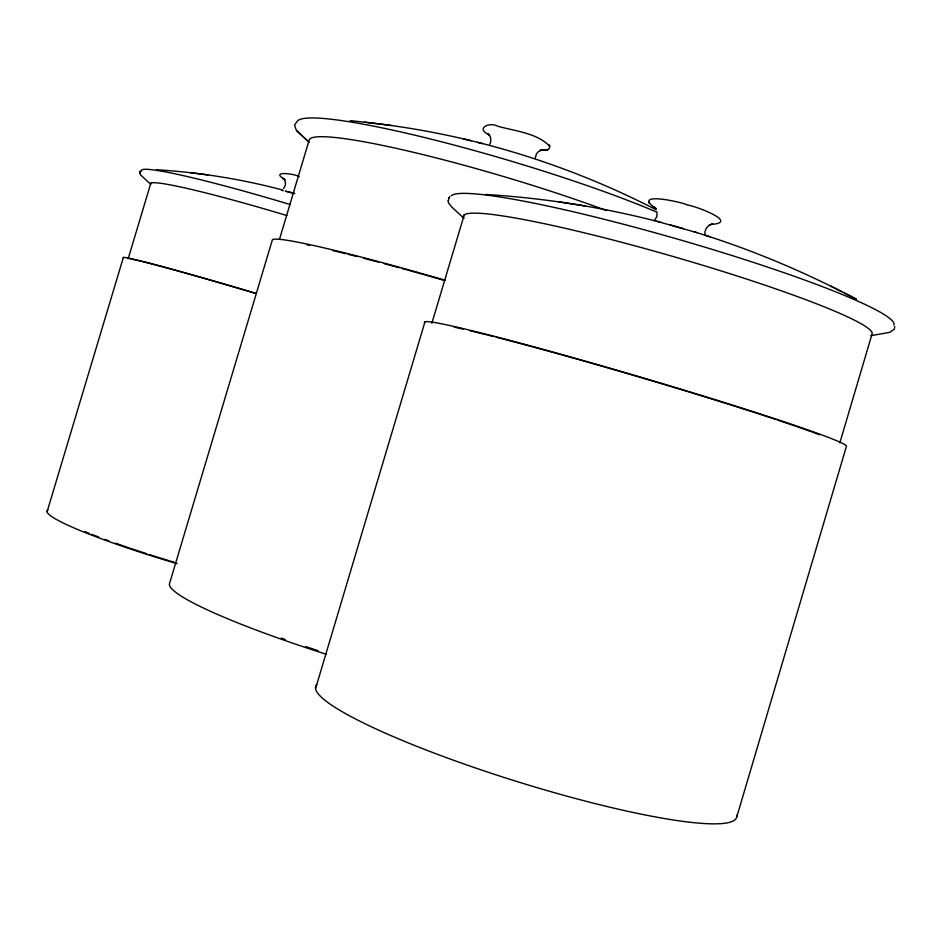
<?xml version="1.0" encoding="UTF-8"?>
<svg xmlns="http://www.w3.org/2000/svg" width="942" height="942" viewBox="0 0 942 942"><rect width="100%" height="100%" fill="white"/><g stroke="black" fill="none" stroke-linecap="round" stroke-linejoin="round"><path stroke-width="1.41" d="M286.957 215.565A146.245 9.067 16.9 0 0 150.696 184.349L140.582 174.882L139.922 173.128M139.969 172.092L140.193 170.949M448.31 200.67L448.486 202.836L451.842 207.087L464.017 218.391M139.922 173.516L139.969 171.691M535.292 158.009L536.422 153.935L537.858 152.121L541.827 149.86L540.025 150.284L543.369 149.86L540.496 150.002M655.832 208.547C630.186 190.684 683.374 202.236 687.801 205.144C692.158 204.944 740.282 222.194 711.787 224.361M448.828 198.385L449.84 196.431M448.204 201.211L448.934 197.844M839.817 442.905L872.033 334.057A212.68 19.158 16.1 0 0 667.101 254.776A212.68 19.158 16.1 0 0 463.523 217.072M736.632 817.409L846.422 446.343A219.969 8.207 16.4 0 0 631.47 374.445A219.969 8.207 16.4 0 0 424.724 322.682M47.1 511.718L123.39 257.343M128.159 258.791L150.838 183.148M279.456 239.409L309.106 140.287A198.114 20.488 16.6 0 1 412.113 151.992A198.114 20.488 16.6 0 1 606.518 210.561M315.629 688.366L425.007 321.646M431.848 323.271L464.288 214.694M489.734 144.35L490.676 142.23L490.723 138.003L488.945 134.494L489.699 135.201L488.038 133.788L489.334 134.671M654.29 220.758L656.845 216.53L657.033 212.044M283.483 188.482C286.474 185.303 286.062 180.334 282.706 178.274L284.095 179.18M547.691 149.825L549.504 148.153L549.598 145.669M298.061 120.235L294.54 124.992L296.247 130.114L309.223 142.442M547.432 149.931L546.23 150.249M548.279 149.578L540.779 150.225M870.879 335.693L889.79 332.338L894.264 329.229L894.794 326.533M544.888 150.414L545.489 150.331M711.234 224.125L712.847 224.102L709.279 225.197L709.797 224.903C706.005 227.199 704.145 231.814 705.146 235.17M485.601 194.441C544.617 198.15 603.339 207.287 660.554 222.265M156.49 169.748C198.986 172.362 241.246 179.015 282.388 189.966M350.165 120.588L378.131 123.802M378.543 123.861C474.78 135.636 568.709 164.897 654.949 209.112M207.852 174.918L190.896 172.751M364.436 122.083L391.071 125.439M584.911 205.933L558.924 201.871M463.829 138.98L471.012 140.747M477.57 142.324L482.74 143.608M656.539 221.205L696.939 232.65M299.332 176.766C295.282 173.693 268.446 170.266 285.308 179.769M669.95 224.785L683.503 228.635M704.828 235.17C757.109 251.82 807.73 273.58 856.278 299.12L844.585 293.139M694.007 231.744L709.997 236.783M830.703 286.074L841.524 291.596M488.827 134.647C475.392 128.512 489.251 121.636 497.458 126.146C514.874 131.091 536.881 132.893 549.81 146.269M656.115 208.547L653.477 206.828L656.185 209.748M296.86 130.938L308.105 141.382M549.339 144.974L549.551 145.574M648.814 201.847L648.932 203.154M299.05 119.881A214.929 23.597 16.6 0 1 443.282 142.242A214.929 23.597 16.6 0 1 656.185 211.868M307.057 244.861A198.22 10.633 16.6 0 1 309.612 245.379M333.079 250.643A198.22 10.633 16.6 0 1 338.932 252.056M340.239 252.374A198.22 10.633 16.6 0 1 345.573 253.681M348.305 254.352A198.22 10.633 16.6 0 1 356.794 256.495M363.612 258.238A198.22 10.633 16.6 0 1 378.578 262.159M384.136 263.642A198.22 10.633 16.6 0 1 399.267 267.74M402.081 268.517A198.22 10.633 16.6 0 1 406.332 269.695M407.756 270.083A198.22 10.633 16.6 0 1 443.47 280.21M318.16 650.698A198.574 22.608 16.6 0 1 305.773 646.589M285.261 639.536A198.574 22.608 16.6 0 1 281.187 638.087M326.215 654.278A205.262 23.373 16.6 0 1 169.666 583.122L272.238 240.269A204.897 10.998 16.6 0 1 445.366 280.304M141.665 171.279A158.609 10.574 16.9 0 1 290.395 204.591M286.191 191.426A23.868 1.825 17 0 1 294.304 193.557M281.729 190.378A22.172 1.696 17 0 1 283.295 190.661M285.155 191.049A22.172 1.696 17 0 1 294.799 193.522M130.549 259.003A146.304 3.756 16.7 0 1 141.371 261.334M142.76 261.664A146.304 3.756 16.7 0 1 256 293.527M174.093 562.221A146.505 14.154 16.1 0 1 169.913 560.961M168.524 560.537A146.505 14.154 16.1 0 1 149.389 554.567M146.728 553.719A146.505 14.154 16.1 0 1 131.138 548.585M129.784 548.126A146.505 14.154 16.1 0 1 115.383 543.134M108.801 540.779A146.505 14.154 16.1 0 1 104.927 539.354M98.71 537.022A146.505 14.154 16.1 0 1 91.692 534.314M89.019 533.254A146.505 14.154 16.1 0 1 85.169 531.688M177.061 563.681A151.415 14.625 16.1 0 1 47.912 509.952M123.496 257.908A151.215 3.886 16.7 0 1 256.412 293.492M451.336 195.712A230.755 22.349 16.1 0 1 686.471 241.717A230.755 22.349 16.1 0 1 893.887 325.096M454.221 327.121A212.786 7.936 16.4 0 1 463.111 329.111M470.07 330.736A212.786 7.936 16.4 0 1 486.743 334.834M488.05 335.152A212.786 7.936 16.4 0 1 493.42 336.518M496.187 337.224A212.786 7.936 16.4 0 1 530.052 346.15M531.512 346.538A212.786 7.936 16.4 0 1 583.899 361.057M585.312 361.469A212.786 7.936 16.4 0 1 775.89 419.52M777.374 420.014A212.786 7.936 16.4 0 1 795.331 426.09M796.791 426.596A212.786 7.936 16.4 0 1 811.439 431.789M812.852 432.296A212.786 7.936 16.4 0 1 819.41 434.733M736.656 815.277A220.404 30.945 17.3 0 1 518.029 781.86A220.404 30.945 17.3 0 1 316.806 684.516"/></g></svg>
